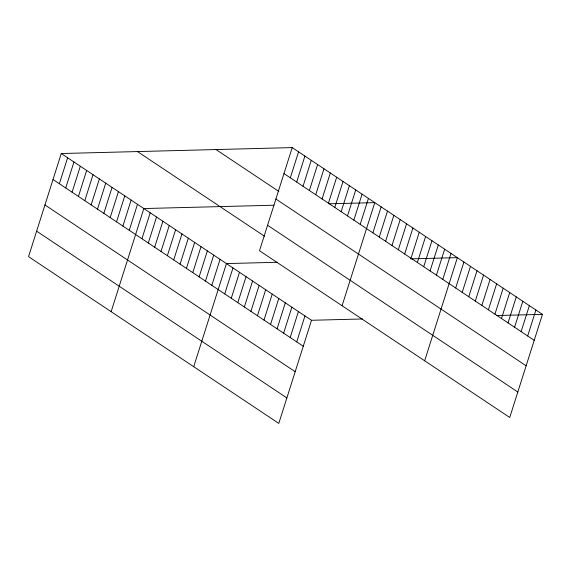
<?xml version="1.0" encoding="UTF-8"?>
<svg xmlns="http://www.w3.org/2000/svg" width="571" height="571" viewBox="0 0 571 571"><rect width="100%" height="100%" fill="white"/><g stroke="black" fill="none" stroke-linecap="round" stroke-linejoin="round"><path stroke-width="0.86" d="M292.209 147.603L259.498 250.719L509.739 417.472L542.45 314.357L292.209 147.603L61.261 153.528L28.55 256.643L278.791 423.397L311.502 320.281L362.599 318.968M59.377 183.734L67.614 157.76M65.729 187.966L73.966 161.993M72.082 192.199L80.318 166.225M78.434 196.431L86.671 170.458M84.786 200.664L93.023 174.69M91.139 204.896L99.375 178.923M97.491 209.129L105.728 183.155M103.843 213.361L112.08 187.388M110.196 217.594L118.433 191.62M116.548 221.826L124.785 195.853M122.901 226.059L131.137 200.086M129.253 230.291L137.49 204.318M111.131 311.673L143.842 208.551L273.987 205.217M141.951 238.757L150.194 212.783M148.303 242.996L156.547 217.016M154.655 247.229L162.899 221.255M161.008 251.461L169.252 225.488M167.36 255.694L175.604 229.72M173.712 259.926L181.956 233.953M180.065 264.159L188.309 238.186M186.417 268.391L194.661 242.418M192.77 272.624L201.013 246.651M199.122 276.856L207.366 250.883M205.474 281.089L213.718 255.116M211.827 285.322L220.071 259.348M193.705 366.703L226.423 263.581L277.52 262.275M224.724 293.915L232.968 267.942M231.269 298.276L239.506 272.303M237.814 302.637L246.051 276.664M244.359 306.998L252.596 281.025M290.325 177.809L298.562 151.836M250.905 311.359L259.141 285.386M296.677 182.042L304.914 156.069M257.45 315.72L265.686 289.747M303.03 186.274L311.266 160.301M263.995 320.081L272.231 294.108M309.382 190.507L317.619 164.534M270.54 324.442L278.776 298.469M315.734 194.74L323.971 168.766M277.085 328.803L285.322 302.83M322.087 198.972L330.324 172.999M283.63 333.164L291.867 307.191M328.439 203.205L336.676 177.231M290.175 337.532L298.412 311.552M334.792 207.437L343.028 181.464M296.72 341.893L304.957 315.92M341.144 211.67L349.381 185.696M347.496 215.902L355.733 189.929M353.849 220.135L362.085 194.161M360.201 224.367L368.438 198.394M342.079 305.749L374.79 202.626L328.889 203.804M372.906 232.84L381.142 206.866M379.258 237.072L387.495 211.099M385.603 241.305L393.847 215.331M391.956 245.537L400.2 219.564M398.308 249.77L406.552 223.796M404.661 254.002L412.904 228.029M411.013 258.235L419.257 232.261M417.365 262.467L425.609 236.494M423.718 266.7L431.962 240.726M430.07 270.932L438.314 244.959M436.422 275.165L444.666 249.192M442.775 279.397L451.019 253.424M424.66 360.779L457.371 257.657L410.599 258.856M455.672 287.991L463.916 262.018M462.217 292.352L470.461 266.379M468.762 296.713L477.006 270.74M475.308 301.074L483.544 275.101M481.853 305.435L490.089 279.462M488.398 309.796L496.634 283.823M494.943 314.157L503.179 288.184M501.488 318.518L509.725 292.545M508.033 322.886L516.27 296.913M514.578 327.247L522.815 301.274M521.123 331.608L529.36 305.635M527.668 335.969L535.905 309.996M496.549 315.535L542.45 314.357M283.973 173.577L534.213 340.33M215.995 149.559L278.812 191.413M275.893 199.036L526.134 365.79M267.578 225.267L517.811 392.02M137.475 151.572L264.523 236.23M61.261 153.528L311.502 320.281M53.024 179.501L303.265 346.254M44.945 204.96L295.186 371.707M36.623 231.184L286.863 397.937"/></g></svg>
